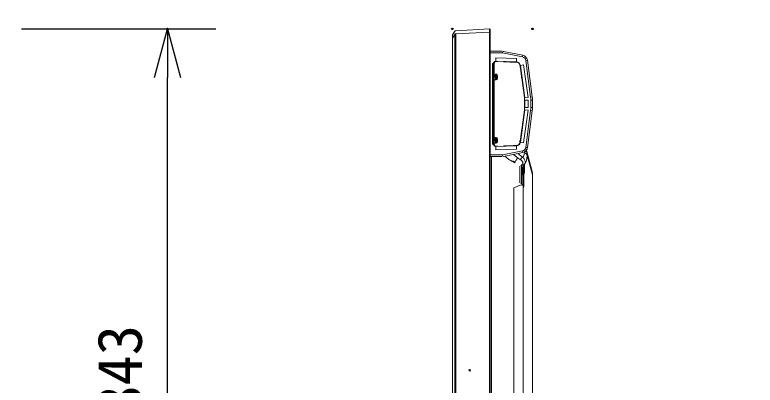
# Model space of a CAD drawing. Units: millimetres, scale not verified. Extents: x -63 to 62, y -56 to 57.
# Drawn here: x 14.78 to 45.25, y 16.81 to 32.06 of the extents above; entities that cross this region are included whole.
import ezdxf
from ezdxf.enums import TextEntityAlignment as Align

# ---------------------------------------------------------------- set-up
doc = ezdxf.new("R2010")
doc.units = ezdxf.units.MM
doc.header["$LTSCALE"] = 0.125
doc.header["$PDMODE"] = 32
doc.header["$PDSIZE"] = 0.0625
for name, color, linetype, lineweight in [('0-0_0', 7, 'Continuous', 25), ('0-5_GAIKEI', 1, 'Continuous', 18), ('0-6_SUNPO', 7, 'Continuous', 25)]:
    doc.layers.add(name, color=color, linetype=linetype, lineweight=lineweight)
doc.layers.add('0-4_DEFPOINTS', color=7, linetype='Continuous')
doc.styles.add('ＭＳ ゴシック', font='')
doc.styles.get('ＭＳ ゴシック').set_extended_font_data('MS Gothic')

# ---------------------------------------------------------------- blocks, each defined once
blk = doc.blocks.new('_OPEN30')
at = {"layer": '0-0_0'}
blk.add_line((0, 0), (-1, 0), dxfattribs=at)
blk.add_lwpolyline([(-1, 0.26795), (0, 0), (-1, -0.26795)], dxfattribs=at)
blk = doc.blocks.new('D6')
at = {"layer": '0-4_DEFPOINTS'}
for p in [(14.521, 35.5211), (22.521, 35.5211), (14.521, 7.4261)]:
    blk.add_point(p, dxfattribs=at)
at = {"layer": '0-6_SUNPO'}
for p, q in [((16.521, 35.5211), (24.521, 35.5211)), ((22.521, 9.4261), (22.521, 33.5211)), ((16.521, 7.4261), (24.521, 7.4261))]:
    blk.add_line(p, q, dxfattribs=at)
at = {"layer": '0-6_SUNPO', "xscale": 2, "yscale": 2}
for p, rotation in [((22.521, 35.5211), 90), ((22.521, 7.4261), 270)]:
    blk.add_blockref('_OPEN30', p, dxfattribs=dict(at, rotation=rotation))
at = {"layer": '0-6_SUNPO', "style": 'ＭＳ ゴシック'}
blk.add_text('843', height=1.833, rotation=90, dxfattribs=at).set_placement((22.021, 19.5986), align=Align.BOTTOM_LEFT)
blk = doc.blocks.new('D4')
at = {"layer": '0-4_DEFPOINTS'}
for p in [(37.5471, 43.5208), (34.2471, 35.5251), (37.5471, 35.5251)]:
    blk.add_point(p, dxfattribs=at)
at = {"layer": '0-6_SUNPO'}
for p, q in [((34.2471, 37.5251), (34.2471, 45.5208)), ((37.5471, 37.5251), (37.5471, 45.5208)), ((32.2471, 43.5208), (30.2471, 43.5208)), ((34.2471, 43.5208), (37.5471, 43.5208)), ((39.5471, 43.5208), (46.7138, 43.5208))]:
    blk.add_line(p, q, dxfattribs=at)
at = {"layer": '0-6_SUNPO', "xscale": 2, "yscale": 2}
blk.add_blockref('_OPEN30', (34.2471, 43.5208), dxfattribs=at)
at = {"layer": '0-6_SUNPO', "xscale": 2, "yscale": 2, "rotation": 180}
blk.add_blockref('_OPEN30', (37.5471, 43.5208), dxfattribs=at)
at = {"layer": '0-6_SUNPO', "style": 'ＭＳ ゴシック'}
blk.add_text('99', height=1.833, dxfattribs=at).set_placement((42.8805, 44.0208), align=Align.BOTTOM_LEFT)

msp = doc.modelspace()

# ---------------------------------------------------------------- linework, layer by layer
at = {"layer": '0-5_GAIKEI'}
for p, q in [((32.9327, 31.4041), (32.9316, 31.404)), ((34.3159, 31.4766), (34.3159, 31.4766)), ((34.3159, 31.3433), (34.3159, 31.4766)), ((32.7945, 31.0936), (32.7893, 31.0936)), ((32.7945, 31.0936), (32.7945, 3.7596)), ((32.8921, 31.2465), (32.9316, 31.2465)), ((32.9316, 31.2465), (32.9316, 3.6067)), ((34.3159, 31.3434), (32.9327, 31.2709)), ((34.3159, 31.3433), (34.3159, 3.5099)), ((34.3493, 31.3433), (34.3159, 31.3433)), ((34.8552, 30.4918), (34.3493, 30.4918)), ((34.8618, 30.5576), (34.8552, 30.4918)), ((35.6811, 30.3246), (34.8552, 30.4918)), ((34.5783, 30.2835), (34.5736, 30.1503)), ((34.5783, 30.2835), (35.4349, 30.2536)), ((35.4302, 30.1204), (35.4349, 30.2536)), ((35.6944, 30.3899), (35.6811, 30.3246)), ((35.6946, 30.3899), (35.695, 30.3903)), ((35.8794, 30.1913), (35.8133, 30.1827)), ((36.0102, 28.6674), (35.8133, 30.1827)), ((35.8797, 30.1922), (35.8794, 30.1919)), ((34.4773, 30.0359), (34.4685, 30.0538)), ((34.4773, 29.5633), (34.4773, 30.0359)), ((34.4773, 30.0359), (34.5106, 30.0359)), ((34.4775, 30.0429), (34.5108, 30.0406)), ((34.5106, 30.0359), (34.5106, 29.5999)), ((35.4302, 30.1204), (34.5736, 30.1503)), ((34.5736, 30.1503), (34.5796, 30.1382)), ((34.5796, 30.1382), (34.6604, 30.1353)), ((34.9, 30.121), (34.9, 30.1208)), ((34.9, 30.1208), (34.9017, 30.1207)), ((34.9, 30.1207), (34.9, 30.1208)), ((34.9, 30.1207), (34.9009, 30.1207)), ((34.9064, 30.1222), (34.9061, 30.1208)), ((35.4154, 30.104), (35.4175, 30.1063)), ((35.4154, 30.1039), (35.4154, 30.104)), ((35.4277, 30.1176), (35.4302, 30.1204)), ((35.4478, 30.1111), (35.4479, 30.1113)), ((35.5768, 29.9622), (35.5746, 29.9598)), ((35.5746, 29.9598), (35.7539, 28.6336)), ((35.5746, 29.9598), (35.5746, 29.9598)), ((35.5746, 29.9598), (35.7538, 28.6336)), ((35.5895, 29.9762), (35.587, 29.9735)), ((34.4803, 29.6666), (34.4803, 29.4999)), ((34.5069, 29.6666), (34.4803, 29.6666)), ((34.5069, 29.4999), (34.5069, 29.6666)), ((34.5087, 29.5633), (34.5069, 29.5633)), ((34.5397, 29.6183), (34.513, 29.6183)), ((34.5603, 29.5633), (34.5376, 29.5633)), ((34.5929, 29.6166), (34.5603, 29.6166)), ((34.5929, 29.3833), (34.5929, 29.6166)), ((34.6344, 29.4142), (34.6344, 29.5856)), ((35.5909, 29.8485), (35.6349, 29.5218)), ((35.6054, 29.8485), (35.5909, 29.8485)), ((35.6497, 29.5218), (35.6054, 29.8485)), ((34.4773, 26.9533), (34.4773, 29.4366)), ((34.4803, 29.4999), (34.4803, 29.3333)), ((34.4803, 29.3333), (34.5069, 29.3333)), ((34.5336, 29.5205), (34.5069, 29.5205)), ((34.5069, 29.5124), (34.5336, 29.5124)), ((34.5069, 29.3333), (34.5069, 29.4999)), ((34.5069, 29.4366), (34.5289, 29.4366)), ((34.5106, 29.4366), (34.5106, 26.9899)), ((34.5534, 29.3816), (34.5268, 29.3816)), ((34.5336, 29.5205), (34.5336, 29.5124)), ((34.5336, 29.4999), (34.5603, 29.4999)), ((34.5578, 29.4366), (34.5603, 29.4366)), ((34.5603, 29.3833), (34.5929, 29.3833)), ((35.6497, 29.5218), (35.6349, 29.5218)), ((35.6702, 29.3147), (35.6704, 29.3147)), ((35.7708, 28.6348), (35.9029, 28.6526)), ((36.0766, 28.6763), (36.0766, 28.6764)), ((35.7538, 28.6336), (35.7539, 28.6336)), ((35.7539, 28.6336), (35.7708, 28.6348)), ((35.7598, 28.545), (35.7599, 28.545)), ((35.7598, 28.545), (35.7598, 28.2386)), ((35.7768, 28.5462), (35.7599, 28.545)), ((35.7599, 28.545), (35.7599, 28.2386)), ((36.0179, 28.2365), (36.0179, 28.5471)), ((36.0179, 28.5471), (36.0846, 28.5471)), ((36.0849, 28.5478), (36.0846, 28.5477)), ((36.0846, 28.5473), (36.0846, 28.5471)), ((36.0849, 28.5476), (36.0849, 28.5478)), ((35.7539, 28.15), (35.5746, 26.8238)), ((35.7538, 28.15), (35.5746, 26.8238)), ((35.9029, 28.131), (35.7215, 26.7895)), ((35.7538, 28.15), (35.7539, 28.15)), ((35.7708, 28.1489), (35.7539, 28.15)), ((35.7598, 28.2386), (35.7599, 28.2386)), ((35.7599, 28.2386), (35.7768, 28.2374)), ((35.7768, 28.2374), (35.91, 28.2374)), ((35.8133, 26.6009), (36.0102, 28.1163)), ((36.0102, 28.1163), (36.0763, 28.1077)), ((36.0179, 28.2365), (36.0846, 28.2365)), ((36.0763, 28.1078), (36.0763, 28.1077)), ((36.0766, 28.1083), (36.0764, 28.1083)), ((36.0766, 28.1081), (36.0766, 28.1083)), ((36.0846, 28.2368), (36.0849, 28.2368)), ((36.0846, 28.2365), (36.0846, 28.2363)), ((36.0849, 28.2368), (36.0849, 28.237)), ((35.6704, 27.4689), (35.6702, 27.4689)), ((34.473, 27.3135), (34.473, 27.2568)), ((34.4763, 27.3135), (34.473, 27.3135)), ((34.4763, 27.2568), (34.473, 27.2568)), ((34.4763, 27.2568), (34.4763, 27.3135)), ((35.6349, 27.2618), (35.5909, 26.9351)), ((35.6054, 26.9351), (35.6497, 27.2618)), ((35.6497, 27.2618), (35.6349, 27.2618)), ((34.473, 26.9185), (34.473, 26.8618)), ((34.4803, 26.9533), (34.4731, 26.9533)), ((34.4731, 26.8266), (34.4803, 26.8266)), ((34.4773, 26.7477), (34.4773, 26.8266)), ((34.4803, 27.0566), (34.4803, 26.8899)), ((34.5069, 27.0566), (34.4803, 27.0566)), ((34.4803, 26.8899), (34.4803, 26.7233)), ((34.5069, 26.8899), (34.5069, 27.0566)), ((34.5087, 26.9533), (34.5069, 26.9533)), ((34.5336, 26.9105), (34.5069, 26.9105)), ((34.5069, 26.9024), (34.5336, 26.9024)), ((34.5069, 26.7233), (34.5069, 26.8899)), ((34.5069, 26.8266), (34.5289, 26.8266)), ((34.5106, 26.8266), (34.5106, 26.7477)), ((34.5397, 27.0083), (34.513, 27.0083)), ((34.5336, 26.9105), (34.5336, 26.9024)), ((34.5336, 26.8899), (34.5603, 26.8899)), ((34.5603, 26.9533), (34.5376, 26.9533)), ((34.5578, 26.8266), (34.5603, 26.8266)), ((34.5929, 27.0066), (34.5603, 27.0066)), ((34.5929, 26.7733), (34.5929, 27.0066)), ((34.6344, 26.8042), (34.6344, 26.9756)), ((35.5746, 26.8238), (35.5768, 26.8215)), ((35.5746, 26.8238), (35.5746, 26.8238)), ((35.6054, 26.9351), (35.5909, 26.9351)), ((34.4352, 26.7299), (34.4685, 26.7299)), ((34.4685, 26.7299), (34.4773, 26.7477)), ((34.4803, 26.7477), (34.4773, 26.7477)), ((34.4803, 26.741), (34.4775, 26.7408)), ((34.4803, 26.7233), (34.5069, 26.7233)), ((34.5106, 26.7477), (34.5069, 26.7477)), ((34.5108, 26.7431), (34.5069, 26.7428)), ((34.5534, 26.7716), (34.5268, 26.7716)), ((34.5603, 26.7733), (34.5929, 26.7733)), ((34.5796, 26.6455), (34.5736, 26.6333)), ((34.6604, 26.6483), (34.5796, 26.6455)), ((34.9, 26.6629), (34.9, 26.6626)), ((34.9016, 26.6629), (34.9, 26.6629)), ((34.9008, 26.6629), (34.9, 26.6629)), ((34.9, 26.6629), (34.9, 26.6629)), ((34.9061, 26.6629), (34.9064, 26.6614)), ((35.4175, 26.6773), (35.4154, 26.6797)), ((35.4154, 26.6797), (35.4154, 26.6797)), ((35.4302, 26.6632), (35.4277, 26.666)), ((35.4349, 26.5301), (35.4302, 26.6632)), ((35.4479, 26.6723), (35.4478, 26.6726)), ((35.587, 26.8102), (35.5895, 26.8074)), ((35.7215, 26.7895), (35.5895, 26.8074)), ((35.8133, 26.6009), (35.8794, 26.5923)), ((35.8795, 26.5926), (35.8797, 26.5924)), ((34.3493, 26.2918), (34.8552, 26.2918)), ((34.8552, 26.2918), (35.6811, 26.459)), ((34.8552, 26.2918), (34.8618, 26.226)), ((34.9433, 26.2416), (35.1075, 26.1091)), ((35.461, 26.183), (35.299, 26.3136)), ((35.4779, 26.3499), (35.6807, 26.2051)), ((35.6811, 26.459), (35.6944, 26.3937)), ((35.8556, 26.403), (35.8344, 26.482)), ((36.0689, 25.6068), (35.8344, 26.482)), ((36.0689, 25.6068), (35.8344, 26.482)), ((36.0689, 25.6068), (35.8344, 26.482)), ((36.0689, 25.6068), (35.8344, 26.482)), ((36.0689, 25.6068), (35.8556, 26.403)), ((35.6807, 26.2051), (35.5885, 26.1094)), ((35.6889, 26.016), (35.6723, 25.9988)), ((35.7388, 25.9033), (35.7433, 25.9033)), ((35.7433, 25.9033), (35.7965, 25.9585)), ((35.7433, 25.9033), (35.7607, 25.9033)), ((35.5617, 25.8278), (35.5617, 25.1439)), ((35.6382, 25.1323), (35.6382, 25.8403)), ((35.6957, 25.7749), (35.6759, 25.7749)), ((35.7257, 25.8919), (35.7324, 25.8919)), ((35.7257, 25.8919), (35.7257, 25.0488)), ((35.7324, 25.8919), (35.737, 25.8967)), ((35.7324, 25.0488), (35.7324, 25.8919)), ((35.7366, 25.5533), (35.7366, 25.8866)), ((35.7481, 25.8866), (35.763, 25.8866)), ((35.7481, 25.8866), (35.7481, 25.5533)), ((35.763, 25.8866), (35.763, 25.5533)), ((35.6759, 25.4649), (35.6957, 25.4649)), ((35.7607, 25.5366), (35.7389, 25.5366)), ((35.7481, 25.5533), (35.763, 25.5533)), ((36.0859, 25.4774), (36.0811, 25.4774)), ((35.6529, 25.0615), (35.6529, 25.0488)), ((35.6529, 25.0615), (35.6563, 25.0615)), ((35.6529, 25.0488), (35.6563, 25.0488)), ((35.6563, 25.0488), (35.6563, 25.0615)), ((35.6921, 25.0488), (35.7257, 25.0488)), ((35.7257, 25.0488), (35.7324, 25.0488)), ((36.0859, 21.4111), (36.0859, 25.229)), ((36.0859, 21.4111), (36.0859, 25.229)), ((35.3217, 24.9396), (35.3217, 9.5136)), ((35.7141, 24.9657), (35.6999, 24.9657)), ((35.7043, 9.5041), (35.7043, 24.9491)), ((35.7043, 24.9491), (35.7185, 24.9491))]:
    msp.add_line(p, q, dxfattribs=at)
at = {"layer": '0-5_GAIKEI', "color": 7}
for p, q in [((32.9327, 31.4041), (34.3159, 31.4766)), ((34.3493, 31.4433), (34.3493, 31.3433)), ((32.7893, 31.2102), (32.7893, 31.0936)), ((32.7893, 3.7596), (32.7893, 31.0936)), ((32.7945, 31.2281), (32.8921, 31.381)), ((34.3493, 31.3433), (34.3493, 3.5099)), ((34.3493, 30.5585), (34.8285, 30.5585)), ((34.8288, 30.559), (34.6807, 30.559)), ((34.8288, 30.5585), (34.8288, 30.559)), ((34.8945, 30.5519), (35.6944, 30.3899)), ((35.6946, 30.3904), (34.8948, 30.5523)), ((35.8794, 30.1913), (36.0763, 28.676)), ((36.0766, 28.6764), (35.8797, 30.1918)), ((36.0846, 28.5471), (36.0846, 28.2365)), ((36.0849, 28.237), (36.0849, 28.5476)), ((36.0763, 28.1077), (35.8794, 26.5923)), ((35.8797, 26.5928), (36.0766, 28.1081)), ((34.8285, 26.2251), (34.3493, 26.2251)), ((35.6944, 26.3937), (34.8945, 26.2318)), ((36.0689, 25.6068), (35.8344, 26.482)), ((36.0859, 10.9138), (36.0859, 25.4774))]:
    msp.add_line(p, q, dxfattribs=at)
at = {"layer": '0-5_GAIKEI'}
for points in [[(32.8921, 3.6067), (32.8921, 31.2465), (32.7945, 31.0936)], [(34.4352, 26.7299), (34.4352, 30.0538), (34.4685, 30.0538), (34.4685, 26.7299)], [(35.7708, 28.6348), (35.5895, 29.9762), (35.7215, 29.9941), (35.9029, 28.6526)], [(34.5603, 29.3833), (34.5603, 29.4999), (34.5603, 29.6166)], [(36.0102, 28.6674), (36.0763, 28.676), (36.0763, 28.6758)], [(36.0762, 28.6762), (36.0763, 28.6762), (36.0763, 28.6762), (36.0766, 28.6763)], [(35.7768, 28.2374), (35.7768, 28.5462), (35.91, 28.5462), (35.91, 28.2374)], [(35.5895, 26.8074), (35.7708, 28.1489), (35.9029, 28.131)], [(34.5603, 26.7733), (34.5603, 26.8899), (34.5603, 27.0066)], [(35.4349, 26.5301), (34.5783, 26.5002), (34.5736, 26.6333), (35.4302, 26.6632)], [(34.3493, 4.7966), (34.3951, 4.7966), (34.3951, 26.2251)], [(35.8683, 26.2715), (36.0811, 25.4774), (36.0811, 10.9099), (35.9751, 10.7263)], [(35.6755, 25.9852), (35.6921, 26.0024), (35.6921, 25.7749)], [(35.6921, 25.4649), (35.6921, 25.0488), (35.6563, 25.0488)], [(36.0859, 21.0575), (36.0859, 21.4111), (36.0859, 25.229)]]:
    msp.add_lwpolyline(points, dxfattribs=at)
at = {"layer": '0-5_GAIKEI', "color": 7}
msp.add_lwpolyline([(34.8948, 30.5523), (34.8948, 30.5519), (34.8948, 30.5518)], dxfattribs=at)
for centre, radius, start, end in [((32.9343, 31.3541), 0.05, 93, 147.44913), ((34.3159, 31.4433), 0.0333, 0, 90), ((32.8226, 31.2102), 0.0333, 147.44913, 180), ((35.6481, 30.1612), 0.2333, 7.40099, 78.55456), ((35.6483, 30.1617), 0.2333, 7.50077, 78.45478), ((35.0846, 28.5471), 1, 0.00903, 7.39197), ((35.0849, 28.5476), 1, 0.00903, 7.39197), ((35.0846, 28.2365), 1, 352.60803, 359.99097), ((35.0849, 28.237), 1, 352.60803, 359.99097), ((35.6481, 26.6224), 0.2333, 281.44544, 352.59901), ((35.6483, 26.6229), 0.2333, 328.0574, 352.49923), ((35.5859, 25.4774), 0.5, 0, 15)]:
    msp.add_arc(centre, radius, start, end, dxfattribs=at)
at = {"layer": '0-5_GAIKEI'}
for centre, radius, start, end in [((35.6481, 30.1612), 0.1667, 7.40099, 78.55456), ((35.6483, 30.1617), 0.2333, 78.45478, 78.55456), ((35.6483, 30.1617), 0.2333, 7.40099, 7.50077), ((-50.1923, -2586.599), 2618.1029, 88.12619, 88.13745), ((-42.1041, -2341.7793), 2373.1497, 88.12809, 88.1405), ((35.4097, 29.9377), 0.1664, 7.65005, 88.04839), ((35.4246, 29.9541), 0.1663, 7.63566, 88.06278), ((34.5929, 29.5733), 0.0433, 16.60155, 90), ((34.3469, 29.4999), 0.3, 0, 16.60155), ((34.5929, 29.4266), 0.0433, 270, 343.39845), ((34.3469, 29.4999), 0.3, 343.39845, 0), ((35.0846, 28.5471), 0.9333, 0, 7.40099), ((35.0985, 28.545), 0.6613, 0.00059, 7.69785), ((35.0985, 28.2386), 0.6613, 352.30215, 359.99941), ((35.0846, 28.2365), 0.9333, 352.59901, 0), ((34.5929, 26.9633), 0.0433, 16.60155, 90), ((34.3469, 26.8899), 0.3, 0, 16.60155), ((34.3469, 26.8899), 0.3, 343.39845, 0), ((35.4097, 26.846), 0.1664, 271.95161, 352.34995), ((34.5929, 26.8166), 0.0433, 270, 343.39845), ((147.2333, -3409.3192), 3437.8179, 91.86392, 91.8725), ((157.0278, -3714.5261), 3743.1819, 91.86181, 91.86968), ((35.4246, 26.8295), 0.1663, 271.93722, 352.36434), ((35.6481, 26.6224), 0.1667, 281.44544, 352.59901), ((35.6483, 26.6229), 0.2333, 352.49923, 352.59901), ((44.2497, 41.506), 17.9065, 239.29943, 240.21479)]:
    msp.add_arc(centre, radius, start, end, dxfattribs=at)
at = {"layer": '0-5_GAIKEI', "color": 7}
msp.add_ellipse((32.9353, 31.3542), major_axis=(0.0026, -0.0499), ratio=0.996584, start_param=3.1415927, end_param=4.1526132, dxfattribs=at)
at = {"layer": '0-5_GAIKEI'}
for centre, major_axis, ratio, start_param, end_param in [((34.3194, 31.3433), (-0.0035, 0.1333), 0.02615, 0.0006848, 1.568742), ((32.8226, 30.8075), (-0.0276, 0.421), 0.030171, 0.0410471, 0.821629), ((33.1797, 31.367), (-0.2882, 0.0125), 0.096846, 6.2271768, 6.3188242), ((33.1797, 31.367), (0.203, 0.2895), 0.706314, 2.3210233, 2.4126707), ((32.9353, 31.2709), (0.0498, -0.0041), 0.004322, 3.649187, 4.6602076), ((33.1771, 31.367), (0.1821, 0.2648), 0.621779, 2.3148053, 2.4064528), ((31.7718, 31.3433), (2.5442, 0), 0.052408, 6.2831853, 6.2845548), ((34.5773, 30.0359), (-0.0441, 0.0898), 0.999739, 1.0449048, 1.114082), ((34.5761, 30.0383), (0.0553, 0.0841), 0.973902, 0.5588003, 2.0946901), ((34.5773, 30.0359), (-0.0294, 0.0599), 0.999217, 1.0449048, 1.114082), ((34.5761, 30.0383), (0.0075, 0.0998), 0.65334, 0.0609494, 1.5968392), ((35.4117, 29.9399), (0.1236, -0.1118), 0.998958, 0.8705467, 2.2710459), ((35.4219, 29.9512), (0.1236, -0.1118), 0.998958, 0.8705467, 2.2710459), ((35.442, 29.9446), (0.1624, -0.0375), 0.999368, 1.5700154, 1.762941), ((35.4421, 29.9448), (0.1623, -0.038), 0.999367, 1.5815137, 1.7655912), ((35.5982, 29.847), (-0.0275, 0.2033), 0.034604, 0.4913028, 0.964236), ((35.5982, 29.847), (-0.0275, 0.2033), 0.034604, 0.964236, 1.5590285), ((35.5985, 29.847), (-0.0275, 0.2033), 0.034604, 5.3786335, 5.405144), ((35.5985, 29.847), (-0.0275, 0.2033), 0.034604, 4.71479, 5.3786335), ((35.6424, 29.5204), (-0.0278, 0.2056), 0.034604, 1.5590285, 3.1350493), ((35.6426, 29.5204), (-0.0278, 0.2057), 0.034604, 3.1350493, 4.71479), ((35.6424, 27.2633), (0.0278, 0.2056), 0.034604, 0.0065433, 1.5825642), ((35.6426, 27.2633), (0.0278, 0.2057), 0.034604, 4.709988, 6.2897286), ((34.4746, 27.3135), (0, 0.0964), 0.017455, 6.2828806, 7.8539816), ((34.4746, 27.2568), (0, 0.0964), 0.017455, 1.5707963, 3.1418973), ((34.4746, 27.3135), (0, 0.0964), 0.017455, 4.712389, 6.2828806), ((34.4746, 27.2568), (0, 0.0964), 0.017455, 3.1418973, 4.712389), ((34.4746, 26.9185), (0, 0.0964), 0.017455, 6.2828806, 7.8539816), ((34.4746, 26.8618), (0, 0.0964), 0.017455, 1.5707963, 3.1418973), ((34.4746, 26.9185), (0, 0.0964), 0.017455, 5.0814113, 6.2828806), ((34.4746, 26.8618), (0, 0.0964), 0.017455, 3.1418973, 4.3382232), ((35.4117, 26.8438), (-0.1236, -0.1118), 0.998958, 0.8705467, 2.2710459), ((35.3892, 26.8555), (0.322, 0.0863), 0.147788, 5.2164243, 5.3065386), ((35.271, 27.2969), (-0.6087, 1.2505), 0.048856, 4.2953265, 4.3279176), ((35.5982, 26.9366), (0.0275, 0.2033), 0.034604, 2.1773566, 2.648908), ((35.5982, 26.9366), (0.0275, 0.2033), 0.034604, 1.5825642, 2.1773566), ((35.5985, 26.9366), (0.0275, 0.2033), 0.034604, 4.0461444, 4.709988), ((34.5773, 26.7477), (0.0441, 0.0898), 0.999739, 2.0275107, 2.0966878), ((34.5761, 26.7454), (-0.0553, 0.0841), 0.973902, 1.0469026, 2.5827923), ((34.5773, 26.7477), (0.0294, 0.0599), 0.999217, 2.0275107, 2.0966878), ((34.5761, 26.7454), (-0.0075, 0.0998), 0.65334, 1.5447535, 3.0806432), ((35.4219, 26.8325), (-0.1236, -0.1118), 0.998958, 0.8705467, 2.2710459), ((35.442, 26.839), (-0.1624, -0.0375), 0.999368, 1.3786517, 1.5783466), ((35.4421, 26.8388), (-0.1623, -0.038), 0.999367, 1.3760015, 1.5643659), ((35.5985, 26.9366), (0.0275, 0.2033), 0.034604, 4.0194844, 4.0461444), ((35.3793, 27.2195), (-0.311, 1.0126), 0.207613, 3.0973044, 3.700513), ((35.5382, 26.2715), (0.332, -0.0302), 0.542318, 0.1664151, 0.9117853), ((35.5336, 26.3167), (0.322, 0.0863), 0.224462, 0, 0.6472356), ((35.7094, 27.2195), (-0.0682, 1.2711), 0.128154, 3.2604968, 3.8637054), ((34.9164, 26.2028), (-1.0968, 0.457), 0.011119, 1.7505809, 2.0008214), ((35.3397, 25.965), (0.033, 0.0579), 0.196603, 4.8241152, 5.2598535), ((35.3935, 26.0142), (0.0219, 0.063), 0.296896, 1.8801093, 2.0726054), ((35.2467, 25.9363), (0.2093, 0.2594), 0.176845, 5.1043582, 6.0803556), ((35.4235, 26.259), (-0.1652, 0.1495), 0.150007, 1.9326324, 3.1369096), ((35.3742, 25.8628), (-0.24, 0.2313), 0.980097, 4.3432883, 4.7629368), ((35.6242, 25.8996), (-0.0333, 0.0018), 0.358859, 3.2912555, 3.6315996), ((35.6425, 25.9852), (-0.024, 0.0231), 0.980097, 3.9184639, 4.3432883), ((35.4664, 25.9585), (-0.24, 0.2313), 0.980097, 3.9184639, 4.7629368), ((35.6591, 26.0024), (-0.024, 0.0231), 0.980097, 3.9184639, 4.3432883), ((35.7458, 25.8866), (0, 0.0167), 0.139173, 4.712389, 6.2831853), ((35.7607, 25.8866), (0, 0.0167), 0.139173, 4.712389, 6.2831853), ((35.6011, 25.8405), (0.007, 0.0326), 0.925844, 4.9096119, 6.1194446), ((35.6052, 25.8403), (-0.0126, 0.0309), 0.988677, 4.3291061, 5.469624), ((35.6726, 25.6199), (0, 0.1517), 0.139173, 0.7114082, 2.4392039), ((35.6759, 25.6199), (0, 0.155), 0.139173, 6.2831853, 9.424778), ((35.6957, 25.6199), (0, 0.155), 0.139173, 6.2831853, 9.4250192), ((35.699, 25.6199), (0, 0.1517), 0.139173, 0.5162406, 2.6342386), ((35.699, 25.6199), (0, 0.1517), 0.139173, 6.2831853, 6.7994259), ((35.699, 25.6199), (0, 0.06), 0.139173, 6.2831853, 9.424778), ((35.699, 25.6199), (0, 0.1517), 0.139173, 5.6200703, 6.2831853), ((35.699, 25.6199), (0, 0.06), 0.139173, 3.1415927, 6.2831853), ((35.699, 25.6199), (0, 0.1517), 0.139173, 3.8944849, 5.6200703), ((35.7389, 25.8866), (0, 0.0167), 0.139173, 0.9160594, 1.5707963), ((35.699, 25.6199), (0, 0.1517), 0.139173, 2.6342386, 3.8944849), ((35.7389, 25.5533), (0, 0.0167), 0.139173, 1.5707963, 3.1415927), ((35.7458, 25.5533), (0, 0.0167), 0.139173, 3.1415927, 4.712389), ((35.7607, 25.5533), (0, 0.0167), 0.139173, 3.1415927, 4.712389), ((35.2092, 24.8649), (0.4999, 0.2071), 0.049568, 0.4587891, 1.3233737), ((35.6006, 25.1323), (-0.0062, 0.0328), 0.918512, 3.3698841, 4.5413969), ((35.6052, 25.1323), (0.0174, 0.0285), 0.986715, 4.1528714, 5.2544268), ((35.8571, 25.0488), (0, -0.1667), 0.990268, 4.712389, 5.2347038), ((35.7141, 25.0488), (0, 0.0831), 0.139173, 3.1415927, 4.712389), ((35.7185, 25.0488), (0, -0.0998), 0.139173, 6.2831853, 7.8539816), ((35.6713, 24.9491), (0, -0.0333), 0.990268, 1.5707963, 2.0931111), ((35.6855, 24.9491), (0, -0.0333), 0.990268, 1.5707963, 2.0931111)]:
    msp.add_ellipse(centre, major_axis=major_axis, ratio=ratio, start_param=start_param, end_param=end_param, dxfattribs=at)
msp.add_point((33.5043, 17.4266), dxfattribs=at)

# ---------------------------------------------------------------- block references
at = {"layer": '0-6_SUNPO'}
for name in ['D4', 'D6']:
    msp.add_blockref(name, (-1.4612, -4.047), dxfattribs=at)

doc.saveas('drawing.dxf')
